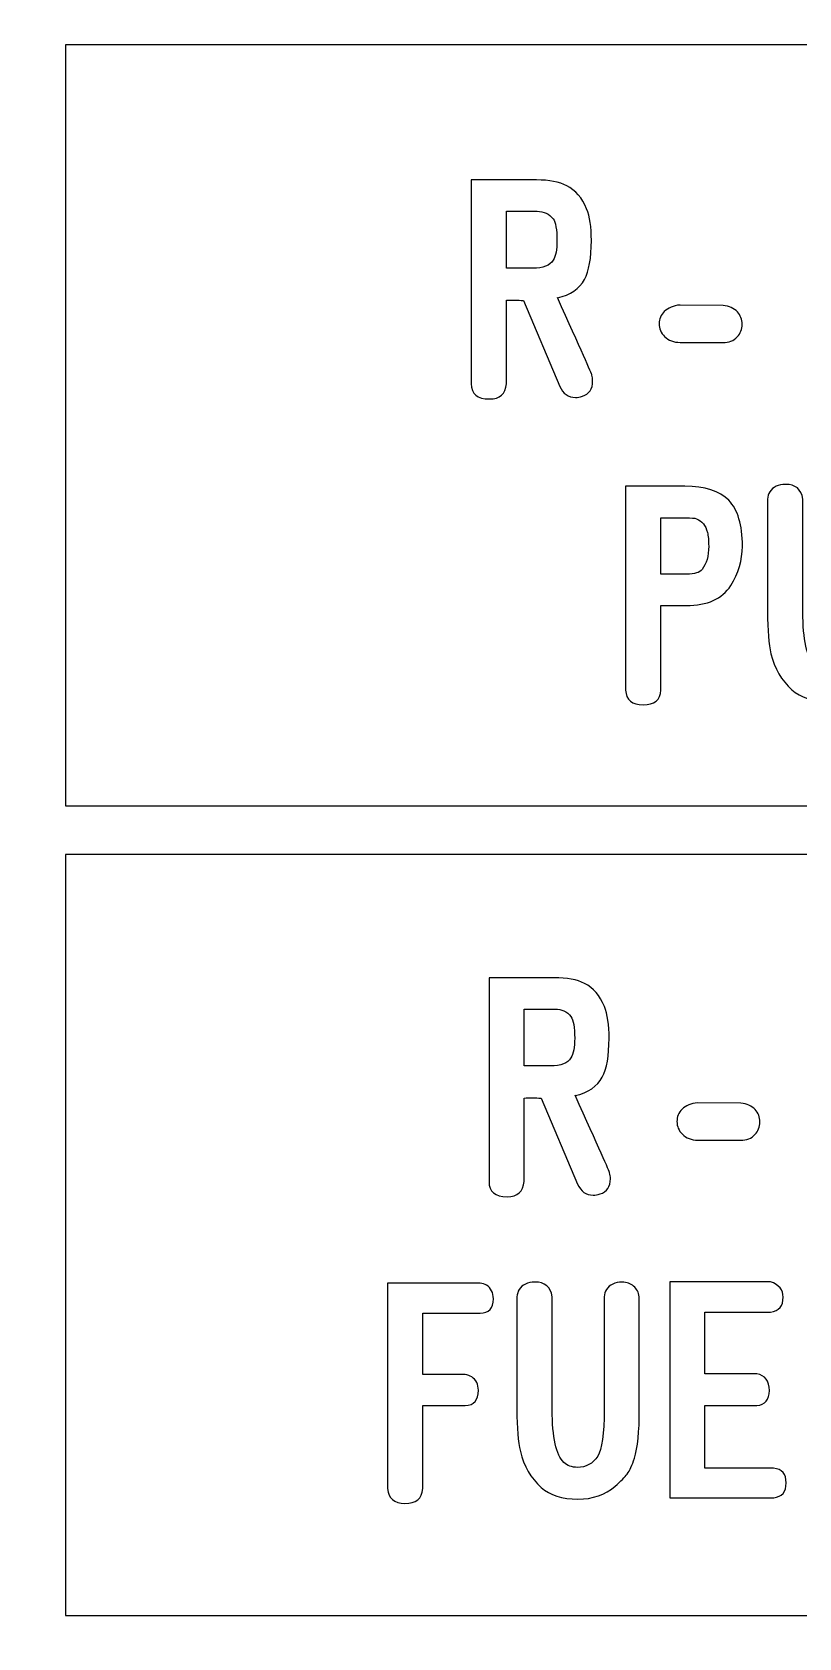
# Model space of a CAD drawing. Extents: x -224 to 225, y -79 to 79.
# Drawn here: x 152.49 to 163.33, y -34.39 to -11.7 of the extents above; entities that cross this region are included whole.
import ezdxf

# ---------------------------------------------------------------- set-up
doc = ezdxf.new("R2010")
doc.units = 0
doc.header["$MEASUREMENT"] = 0
doc.layers.add('PLAN_1', color=7, linetype='CONTINUOUS')

msp = doc.modelspace()

# ---------------------------------------------------------------- linework, layer by layer
at = {"layer": 'PLAN_1', "color": 250}
for points, knots in [([(223.9759, 78.3773), (223.9759, 78.3773), (80.9759, 78.3773), (80.9759, 78.3773), (80.9759, 78.3773), (80.4251, 78.3773), (79.9759, 77.9273), (79.9759, 77.3758), (79.9759, 77.3758), (79.9759, 77.3758), (79.9758, 71.3342), (79.9758, 71.3342), (79.9758, 71.3342), (79.9758, 70.7827), (80.4251, 70.3325), (80.9759, 70.3325), (80.9759, 70.3325), (80.9759, 70.3325), (84.7471, 70.3329), (84.7471, 70.3329), (84.7471, 70.3329), (84.7471, 70.3329), (84.7471, 70.3312), (84.7471, 70.3312), (84.7471, 70.3312), (84.7774, 70.3321), (84.8074, 70.3317), (84.8374, 70.3317), (84.8374, 70.3317), (88.2125, 70.3329), (90.9501, 67.5933), (90.9501, 64.2164), (90.9501, 64.2164), (90.9499, 60.8399), (88.2127, 58.101), (84.8374, 58.101), (84.8374, 58.101), (84.8072, 58.1014), (84.7774, 58.1018), (84.7474, 58.1024), (84.7474, 58.1024), (84.7474, 58.1024), (84.7471, 58.1014), (84.7471, 58.1014), (84.7471, 58.1014), (84.7471, 58.1014), (80.9759, 58.1014), (80.9759, 58.1014), (80.9759, 58.1014), (80.4251, 58.1014), (79.9759, 57.6514), (79.9759, 57.0999), (79.9759, 57.0999), (79.9759, 57.0999), (79.9758, -57.5), (79.9758, -57.5), (79.9758, -57.5), (79.9758, -58.0516), (80.4251, -58.5014), (80.9759, -58.5014), (80.9759, -58.5014), (80.9759, -58.5014), (84.7471, -58.5013), (84.7471, -58.5013), (84.7471, -58.5013), (84.7471, -58.5013), (84.7471, -58.502), (84.7471, -58.502), (84.7471, -58.502), (84.7774, -58.5013), (84.8074, -58.5014), (84.8374, -58.5014), (84.8374, -58.5014), (88.2125, -58.5013), (90.9501, -61.2399), (90.9501, -64.6167), (90.9501, -64.6167), (90.9499, -67.9901), (88.2177, -70.7272), (84.8467, -70.7321), (84.8467, -70.7321), (84.8397, -70.7321), (84.8338, -70.732), (84.8269, -70.7319), (84.8269, -70.7319), (84.8002, -70.7315), (84.7739, -70.7314), (84.7474, -70.7309), (84.7474, -70.7309), (84.7474, -70.7309), (84.7471, -70.7314), (84.7471, -70.7314), (84.7471, -70.7314), (84.7471, -70.7314), (80.9759, -70.7314), (80.9759, -70.7314), (80.9759, -70.7314), (80.4251, -70.7314), (79.9759, -71.181), (79.9759, -71.7325), (79.9759, -71.7325), (79.9759, -71.7325), (79.9758, -77.6209), (79.9758, -77.6209), (79.9758, -77.6209), (79.9758, -77.9033), (80.0791, -78.1466), (80.2822, -78.3424), (80.2822, -78.3424), (80.4854, -78.5379), (80.7318, -78.6325), (81.0136, -78.6218), (81.0136, -78.6218), (81.0136, -78.6218), (224.0136, -78.5346), (224.0136, -78.5346), (224.0136, -78.5346), (224.5508, -78.5142), (224.9758, -78.0725), (224.9758, -77.5342), (224.9758, -77.5342), (224.9758, -77.5342), (224.9758, -71.7378), (224.9758, -71.7378), (224.9758, -71.7378), (224.9758, -71.1866), (224.5266, -70.7368), (223.9758, -70.7368), (223.9758, -70.7368), (223.9758, -70.7368), (220.4778, -70.7365), (220.4778, -70.7365), (220.4778, -70.7365), (220.4778, -70.7365), (220.4778, -70.735), (220.4778, -70.735), (220.4778, -70.735), (220.4481, -70.7357), (220.4179, -70.7368), (220.3879, -70.7368), (220.3879, -70.7368), (217.0127, -70.7365), (214.2753, -67.9983), (214.2753, -64.6215), (214.2753, -64.6215), (214.2753, -61.2481), (217.0057, -58.5128), (220.3752, -58.506), (220.3752, -58.506), (220.381, -58.5058), (220.3857, -58.506), (220.3914, -58.5058), (220.3914, -58.5058), (220.4203, -58.5054), (220.4492, -58.5066), (220.4779, -58.5072), (220.4779, -58.5072), (220.4779, -58.5072), (220.4778, -58.505), (220.4778, -58.505), (220.4778, -58.505), (220.4778, -58.505), (223.9759, -58.505), (223.9759, -58.505), (223.9759, -58.505), (224.5267, -58.505), (224.9758, -58.0556), (224.9758, -57.5041), (224.9758, -57.5041), (224.9758, -57.5041), (224.9758, 57.096), (224.9758, 57.096), (224.9758, 57.096), (224.9758, 57.6478), (224.5266, 58.0971), (223.9758, 58.0971), (223.9758, 58.0971), (223.9758, 58.0971), (220.4778, 58.0973), (220.4778, 58.0973), (220.4778, 58.0973), (220.4778, 58.0973), (220.4778, 58.099), (220.4778, 58.099), (220.4778, 58.099), (220.4481, 58.0981), (220.4179, 58.0971), (220.3879, 58.0971), (220.3879, 58.0971), (217.0127, 58.0973), (214.2753, 60.8356), (214.2753, 64.2126), (214.2753, 64.2126), (214.2753, 67.5856), (217.0053, 70.3207), (220.3743, 70.3279), (220.3743, 70.3279), (220.3808, 70.3282), (220.386, 70.3279), (220.3923, 70.328), (220.3923, 70.328), (220.4209, 70.3288), (220.4495, 70.3274), (220.4779, 70.3268), (220.4779, 70.3268), (220.4779, 70.3268), (220.4778, 70.3291), (220.4778, 70.3291), (220.4778, 70.3291), (220.4778, 70.3291), (223.9759, 70.3291), (223.9759, 70.3291), (223.9759, 70.3291), (224.5267, 70.3291), (224.9758, 70.7785), (224.9758, 71.3299), (224.9758, 71.3299), (224.9758, 71.3299), (224.9758, 77.3759), (224.9758, 77.3759), (224.9758, 77.3759), (224.9758, 77.9276), (224.5265, 78.377), (223.9759, 78.3773)], [0, 0, 0, 0, 0.0175439, 0.0175439, 0.0175439, 0.0175439, 0.0350877, 0.0350877, 0.0350877, 0.0350877, 0.0526316, 0.0526316, 0.0526316, 0.0526316, 0.0701754, 0.0701754, 0.0701754, 0.0701754, 0.0877193, 0.0877193, 0.0877193, 0.0877193, 0.1052632, 0.1052632, 0.1052632, 0.1052632, 0.122807, 0.122807, 0.122807, 0.122807, 0.1403509, 0.1403509, 0.1403509, 0.1403509, 0.1578947, 0.1578947, 0.1578947, 0.1578947, 0.1754386, 0.1754386, 0.1754386, 0.1754386, 0.1929825, 0.1929825, 0.1929825, 0.1929825, 0.2105263, 0.2105263, 0.2105263, 0.2105263, 0.2280702, 0.2280702, 0.2280702, 0.2280702, 0.245614, 0.245614, 0.245614, 0.245614, 0.2631579, 0.2631579, 0.2631579, 0.2631579, 0.2807018, 0.2807018, 0.2807018, 0.2807018, 0.2982456, 0.2982456, 0.2982456, 0.2982456, 0.3157895, 0.3157895, 0.3157895, 0.3157895, 0.3333333, 0.3333333, 0.3333333, 0.3333333, 0.3508772, 0.3508772, 0.3508772, 0.3508772, 0.3684211, 0.3684211, 0.3684211, 0.3684211, 0.3859649, 0.3859649, 0.3859649, 0.3859649, 0.4035088, 0.4035088, 0.4035088, 0.4035088, 0.4210526, 0.4210526, 0.4210526, 0.4210526, 0.4385965, 0.4385965, 0.4385965, 0.4385965, 0.4561404, 0.4561404, 0.4561404, 0.4561404, 0.4736842, 0.4736842, 0.4736842, 0.4736842, 0.4912281, 0.4912281, 0.4912281, 0.4912281, 0.5087719, 0.5087719, 0.5087719, 0.5087719, 0.5263158, 0.5263158, 0.5263158, 0.5263158, 0.5438596, 0.5438596, 0.5438596, 0.5438596, 0.5614035, 0.5614035, 0.5614035, 0.5614035, 0.5789474, 0.5789474, 0.5789474, 0.5789474, 0.5964912, 0.5964912, 0.5964912, 0.5964912, 0.6140351, 0.6140351, 0.6140351, 0.6140351, 0.6315789, 0.6315789, 0.6315789, 0.6315789, 0.6491228, 0.6491228, 0.6491228, 0.6491228, 0.6666667, 0.6666667, 0.6666667, 0.6666667, 0.6842105, 0.6842105, 0.6842105, 0.6842105, 0.7017544, 0.7017544, 0.7017544, 0.7017544, 0.7192982, 0.7192982, 0.7192982, 0.7192982, 0.7368421, 0.7368421, 0.7368421, 0.7368421, 0.754386, 0.754386, 0.754386, 0.754386, 0.7719298, 0.7719298, 0.7719298, 0.7719298, 0.7894737, 0.7894737, 0.7894737, 0.7894737, 0.8070175, 0.8070175, 0.8070175, 0.8070175, 0.8245614, 0.8245614, 0.8245614, 0.8245614, 0.8421053, 0.8421053, 0.8421053, 0.8421053, 0.8596491, 0.8596491, 0.8596491, 0.8596491, 0.877193, 0.877193, 0.877193, 0.877193, 0.8947368, 0.8947368, 0.8947368, 0.8947368, 0.9122807, 0.9122807, 0.9122807, 0.9122807, 0.9298246, 0.9298246, 0.9298246, 0.9298246, 0.9473684, 0.9473684, 0.9473684, 0.9473684, 0.9649123, 0.9649123, 0.9649123, 0.9649123, 1, 1, 1, 1]), ([(101.9357, 69.1187), (101.9357, 69.1187), (203.0161, 69.1187), (203.0161, 69.1187), (203.0161, 69.1187), (203.0161, 69.1187), (203.0161, -69.3472), (203.0161, -69.3472), (203.0161, -69.3472), (203.0161, -69.3472), (101.9357, -69.3472), (101.9357, -69.3472), (101.9357, -69.3472), (101.9357, -69.3472), (101.9357, 69.1187), (101.9357, 69.1187)], [0, 0, 0, 0, 0.2, 0.2, 0.2, 0.2, 0.4, 0.4, 0.4, 0.4, 0.6, 0.6, 0.6, 0.6, 1, 1, 1, 1]), ([(152.9571, -11.878), (152.9571, -11.878), (177.016, -11.878), (177.016, -11.878), (177.016, -11.878), (177.016, -11.878), (177.016, -22.6323), (177.016, -22.6323), (177.016, -22.6323), (177.016, -22.6323), (152.9571, -22.6323), (152.9571, -22.6323), (152.9571, -22.6323), (152.9571, -22.6323), (152.9571, -11.878), (152.9571, -11.878)], [0, 0, 0, 0, 0.2, 0.2, 0.2, 0.2, 0.4, 0.4, 0.4, 0.4, 0.6, 0.6, 0.6, 0.6, 1, 1, 1, 1]), ([(152.9571, -23.3234), (152.9571, -23.3234), (177.016, -23.3234), (177.016, -23.3234), (177.016, -23.3234), (177.016, -23.3234), (177.016, -34.0776), (177.016, -34.0776), (177.016, -34.0776), (177.016, -34.0776), (152.9571, -34.0776), (152.9571, -34.0776), (152.9571, -34.0776), (152.9571, -34.0776), (152.9571, -23.3234), (152.9571, -23.3234)], [0, 0, 0, 0, 0.2, 0.2, 0.2, 0.2, 0.4, 0.4, 0.4, 0.4, 0.6, 0.6, 0.6, 0.6, 1, 1, 1, 1])]:
    msp.add_open_spline(points, degree=3, knots=knots, dxfattribs=at)
at = {"layer": 'PLAN_1', "color": 7}
for points, knots in [([(159.948, -16.7057), (159.948, -16.7057), (159.4317, -15.4915), (159.4317, -15.4915), (159.4317, -15.4915), (159.3491, -15.4878), (159.2696, -15.4871), (159.1933, -15.4897), (159.1933, -15.4897), (159.1933, -15.4897), (159.1934, -16.6682), (159.1934, -16.6682), (159.1934, -16.6682), (159.1801, -16.8125), (159.0999, -16.8845), (158.953, -16.8845), (158.953, -16.8845), (158.7796, -16.8845), (158.6937, -16.8126), (158.6962, -16.6682), (158.6962, -16.6682), (158.6962, -16.6682), (158.6963, -13.7891), (158.6963, -13.7891), (158.6963, -13.7891), (158.6963, -13.7891), (159.618, -13.7891), (159.618, -13.7891), (159.618, -13.7891), (159.7966, -13.7891), (159.9396, -13.8167), (160.0464, -13.8712), (160.0464, -13.8712), (160.1691, -13.9348), (160.2625, -14.0429), (160.3261, -14.1973), (160.3261, -14.1973), (160.3707, -14.3054), (160.3928, -14.4548), (160.3928, -14.6462), (160.3928, -14.6462), (160.3929, -14.8939), (160.3604, -15.0771), (160.2962, -15.1955), (160.2962, -15.1955), (160.2251, -15.3256), (160.0979, -15.4128), (159.9142, -15.4561), (159.9142, -15.4561), (159.9142, -15.4561), (159.9123, -15.4503), (159.9123, -15.4503), (159.9123, -15.4503), (160.2403, -16.1767), (160.403, -16.5418), (160.4005, -16.5455), (160.4005, -16.5455), (160.4076, -16.5728), (160.4113, -16.6009), (160.4113, -16.6295), (160.4113, -16.6295), (160.4114, -16.7426), (160.363, -16.8145), (160.2663, -16.8456), (160.2663, -16.8456), (160.2314, -16.8564), (160.199, -16.8622), (160.1678, -16.8622), (160.1678, -16.8622), (160.0663, -16.8621), (159.993, -16.8101), (159.948, -16.7057)], [0, 0, 0, 0, 0.0526316, 0.0526316, 0.0526316, 0.0526316, 0.1052632, 0.1052632, 0.1052632, 0.1052632, 0.1578947, 0.1578947, 0.1578947, 0.1578947, 0.2105263, 0.2105263, 0.2105263, 0.2105263, 0.2631579, 0.2631579, 0.2631579, 0.2631579, 0.3157895, 0.3157895, 0.3157895, 0.3157895, 0.3684211, 0.3684211, 0.3684211, 0.3684211, 0.4210526, 0.4210526, 0.4210526, 0.4210526, 0.4736842, 0.4736842, 0.4736842, 0.4736842, 0.5263158, 0.5263158, 0.5263158, 0.5263158, 0.5789474, 0.5789474, 0.5789474, 0.5789474, 0.6315789, 0.6315789, 0.6315789, 0.6315789, 0.6842105, 0.6842105, 0.6842105, 0.6842105, 0.7368421, 0.7368421, 0.7368421, 0.7368421, 0.7894737, 0.7894737, 0.7894737, 0.7894737, 0.8421053, 0.8421053, 0.8421053, 0.8421053, 0.8947368, 0.8947368, 0.8947368, 0.8947368, 1, 1, 1, 1]), ([(159.8526, -14.3384), (159.7978, -14.2679), (159.7228, -14.2323), (159.6275, -14.2323), (159.6275, -14.2323), (159.6275, -14.2323), (159.1934, -14.2323), (159.1934, -14.2323), (159.1934, -14.2323), (159.1934, -14.2323), (159.1934, -15.0371), (159.1934, -15.0371), (159.1934, -15.0371), (159.1934, -15.0371), (159.5658, -15.0371), (159.5658, -15.0371), (159.5658, -15.0371), (159.7109, -15.0371), (159.8074, -14.9984), (159.8544, -14.9215), (159.8544, -14.9215), (159.8895, -14.8654), (159.9065, -14.774), (159.9065, -14.6462), (159.9065, -14.6462), (159.9066, -14.4891), (159.8887, -14.3869), (159.8526, -14.3384)], [0, 0, 0, 0, 0.125, 0.125, 0.125, 0.125, 0.25, 0.25, 0.25, 0.25, 0.375, 0.375, 0.375, 0.375, 0.5, 0.5, 0.5, 0.5, 0.625, 0.625, 0.625, 0.625, 0.75, 0.75, 0.75, 0.75, 1, 1, 1, 1]), ([(161.6465, -16.0853), (161.557, -16.084), (161.4843, -16.0561), (161.4284, -16.0015), (161.4284, -16.0015), (161.3776, -15.9504), (161.3521, -15.8903), (161.3521, -15.8209), (161.3521, -15.8209), (161.3522, -15.7542), (161.3763, -15.6969), (161.4246, -15.6492), (161.4246, -15.6492), (161.4768, -15.5958), (161.5511, -15.5653), (161.6464, -15.5565), (161.6464, -15.5565), (161.6464, -15.5565), (162.2555, -15.5621), (162.2555, -15.5621), (162.2555, -15.5621), (162.3414, -15.5698), (162.4086, -15.6003), (162.4582, -15.6538), (162.4582, -15.6538), (162.5021, -15.702), (162.5237, -15.7598), (162.5237, -15.8286), (162.5237, -15.8286), (162.5238, -15.8977), (162.5008, -15.9576), (162.455, -16.0072), (162.455, -16.0072), (162.4043, -16.0605), (162.3374, -16.0866), (162.2554, -16.0853), (162.2554, -16.0853), (162.2554, -16.0853), (161.6465, -16.0853), (161.6465, -16.0853)], [0, 0, 0, 0, 0.0909091, 0.0909091, 0.0909091, 0.0909091, 0.1818182, 0.1818182, 0.1818182, 0.1818182, 0.2727273, 0.2727273, 0.2727273, 0.2727273, 0.3636364, 0.3636364, 0.3636364, 0.3636364, 0.4545455, 0.4545455, 0.4545455, 0.4545455, 0.5454545, 0.5454545, 0.5454545, 0.5454545, 0.6363636, 0.6363636, 0.6363636, 0.6363636, 0.7272727, 0.7272727, 0.7272727, 0.7272727, 0.8181818, 0.8181818, 0.8181818, 0.8181818, 1, 1, 1, 1]), ([(162.3624, -19.5216), (162.2422, -19.7093), (162.033, -19.8027), (161.7368, -19.8027), (161.7368, -19.8027), (161.7368, -19.8027), (161.3752, -19.8027), (161.3752, -19.8027), (161.3752, -19.8027), (161.3752, -19.8027), (161.3752, -20.9972), (161.3752, -20.9972), (161.3752, -20.9972), (161.3688, -21.1365), (161.2848, -21.2057), (161.124, -21.2057), (161.124, -21.2057), (160.9664, -21.2057), (160.8843, -21.1365), (160.8779, -20.9972), (160.8779, -20.9972), (160.8779, -20.9972), (160.8779, -18.1176), (160.8779, -18.1176), (160.8779, -18.1176), (160.8779, -18.1176), (161.7145, -18.1176), (161.7145, -18.1176), (161.7145, -18.1176), (162.0001, -18.1176), (162.2072, -18.1837), (162.3356, -18.316), (162.3356, -18.316), (162.464, -18.4481), (162.5282, -18.6637), (162.5282, -18.9631), (162.5282, -18.9631), (162.5283, -19.1626), (162.4729, -19.3489), (162.3624, -19.5216)], [0, 0, 0, 0, 0.0909091, 0.0909091, 0.0909091, 0.0909091, 0.1818182, 0.1818182, 0.1818182, 0.1818182, 0.2727273, 0.2727273, 0.2727273, 0.2727273, 0.3636364, 0.3636364, 0.3636364, 0.3636364, 0.4545455, 0.4545455, 0.4545455, 0.4545455, 0.5454545, 0.5454545, 0.5454545, 0.5454545, 0.6363636, 0.6363636, 0.6363636, 0.6363636, 0.7272727, 0.7272727, 0.7272727, 0.7272727, 0.8181818, 0.8181818, 0.8181818, 0.8181818, 1, 1, 1, 1]), ([(164.5458, -20.5796), (164.5147, -20.6773), (164.4797, -20.7525), (164.4416, -20.8047), (164.4416, -20.8047), (164.4093, -20.8484), (164.3532, -20.9051), (164.2738, -20.9743), (164.2738, -20.9743), (164.1321, -21.097), (163.9566, -21.1586), (163.7468, -21.1586), (163.7468, -21.1586), (163.5231, -21.1585), (163.3501, -21.1034), (163.2268, -20.9928), (163.2268, -20.9928), (163.0808, -20.8611), (162.9821, -20.6921), (162.9325, -20.4842), (162.9325, -20.4842), (162.9002, -20.3494), (162.8842, -20.1523), (162.8842, -19.8944), (162.8842, -19.8944), (162.8842, -19.8944), (162.8843, -18.298), (162.8843, -18.298), (162.8843, -18.298), (162.8881, -18.2586), (162.8981, -18.2243), (162.9159, -18.1958), (162.9159, -18.1958), (162.9593, -18.1277), (163.0329, -18.0928), (163.1372, -18.0916), (163.1372, -18.0916), (163.279, -18.0902), (163.3609, -18.1589), (163.3832, -18.2981), (163.3832, -18.2981), (163.3832, -18.2981), (163.3834, -19.8923), (163.3834, -19.8923), (163.3834, -19.8923), (163.3834, -20.2871), (163.4378, -20.5363), (163.5472, -20.6394), (163.5472, -20.6394), (163.5955, -20.685), (163.6597, -20.7086), (163.7392, -20.7098), (163.7392, -20.7098), (163.8606, -20.711), (163.9566, -20.6578), (164.0258, -20.5496), (164.0258, -20.5496), (164.087, -20.4556), (164.1174, -20.2363), (164.1174, -19.8923), (164.1174, -19.8923), (164.1174, -19.8923), (164.1174, -18.298), (164.1174, -18.298), (164.1174, -18.298), (164.1214, -18.2586), (164.132, -18.2243), (164.1511, -18.1958), (164.1511, -18.1958), (164.1944, -18.1277), (164.2687, -18.0928), (164.3742, -18.0916), (164.3742, -18.0916), (164.4365, -18.0916), (164.4893, -18.1105), (164.5338, -18.1493), (164.5338, -18.1493), (164.5778, -18.1873), (164.6043, -18.237), (164.6145, -18.2981), (164.6145, -18.2981), (164.6145, -18.2981), (164.6147, -19.8944), (164.6147, -19.8944), (164.6147, -19.8944), (164.6147, -20.2044), (164.5916, -20.4328), (164.5458, -20.5796)], [0, 0, 0, 0, 0.0434783, 0.0434783, 0.0434783, 0.0434783, 0.0869565, 0.0869565, 0.0869565, 0.0869565, 0.1304348, 0.1304348, 0.1304348, 0.1304348, 0.173913, 0.173913, 0.173913, 0.173913, 0.2173913, 0.2173913, 0.2173913, 0.2173913, 0.2608696, 0.2608696, 0.2608696, 0.2608696, 0.3043478, 0.3043478, 0.3043478, 0.3043478, 0.3478261, 0.3478261, 0.3478261, 0.3478261, 0.3913043, 0.3913043, 0.3913043, 0.3913043, 0.4347826, 0.4347826, 0.4347826, 0.4347826, 0.4782609, 0.4782609, 0.4782609, 0.4782609, 0.5217391, 0.5217391, 0.5217391, 0.5217391, 0.5652174, 0.5652174, 0.5652174, 0.5652174, 0.6086957, 0.6086957, 0.6086957, 0.6086957, 0.6521739, 0.6521739, 0.6521739, 0.6521739, 0.6956522, 0.6956522, 0.6956522, 0.6956522, 0.7391304, 0.7391304, 0.7391304, 0.7391304, 0.7826087, 0.7826087, 0.7826087, 0.7826087, 0.826087, 0.826087, 0.826087, 0.826087, 0.8695652, 0.8695652, 0.8695652, 0.8695652, 0.9130435, 0.9130435, 0.9130435, 0.9130435, 1, 1, 1, 1]), ([(162.033, -18.7691), (162.0096, -18.6725), (161.9573, -18.6083), (161.8779, -18.5772), (161.8779, -18.5772), (161.8532, -18.5676), (161.8048, -18.5625), (161.7329, -18.5625), (161.7329, -18.5625), (161.7329, -18.5625), (161.3752, -18.5625), (161.3752, -18.5625), (161.3752, -18.5625), (161.3752, -18.5625), (161.3752, -19.3596), (161.3752, -19.3596), (161.3752, -19.3596), (161.3752, -19.3596), (161.7407, -19.3596), (161.7407, -19.3596), (161.7407, -19.3596), (161.8518, -19.3596), (161.9249, -19.3381), (161.958, -19.2942), (161.958, -19.2942), (162.0203, -19.2134), (162.0514, -19.1035), (162.0514, -18.9631), (162.0514, -18.9631), (162.0515, -18.8847), (162.0451, -18.8199), (162.033, -18.7691)], [0, 0, 0, 0, 0.1111111, 0.1111111, 0.1111111, 0.1111111, 0.2222222, 0.2222222, 0.2222222, 0.2222222, 0.3333333, 0.3333333, 0.3333333, 0.3333333, 0.4444444, 0.4444444, 0.4444444, 0.4444444, 0.5555556, 0.5555556, 0.5555556, 0.5555556, 0.6666667, 0.6666667, 0.6666667, 0.6666667, 0.7777778, 0.7777778, 0.7777778, 0.7777778, 1, 1, 1, 1]), ([(160.1989, -27.9784), (160.1989, -27.9784), (159.6825, -26.7645), (159.6825, -26.7645), (159.6825, -26.7645), (159.6, -26.7606), (159.5204, -26.7599), (159.4441, -26.7626), (159.4441, -26.7626), (159.4441, -26.7626), (159.4442, -27.9409), (159.4442, -27.9409), (159.4442, -27.9409), (159.4309, -28.0854), (159.3507, -28.1573), (159.2038, -28.1573), (159.2038, -28.1573), (159.0305, -28.1572), (158.9445, -28.0854), (158.947, -27.941), (158.947, -27.941), (158.947, -27.941), (158.9471, -25.0621), (158.9471, -25.0621), (158.9471, -25.0621), (158.9471, -25.0621), (159.8689, -25.0621), (159.8689, -25.0621), (159.8689, -25.0621), (160.0475, -25.0621), (160.1904, -25.0895), (160.2972, -25.144), (160.2972, -25.144), (160.4199, -25.2075), (160.5133, -25.3157), (160.5769, -25.4701), (160.5769, -25.4701), (160.6215, -25.5781), (160.6436, -25.7276), (160.6436, -25.919), (160.6436, -25.919), (160.6438, -26.1668), (160.6112, -26.3499), (160.547, -26.4683), (160.547, -26.4683), (160.4759, -26.5985), (160.3487, -26.6856), (160.165, -26.7289), (160.165, -26.7289), (160.165, -26.7289), (160.1631, -26.723), (160.1631, -26.723), (160.1631, -26.723), (160.4912, -27.4497), (160.6538, -27.8145), (160.6513, -27.8183), (160.6513, -27.8183), (160.6584, -27.8458), (160.6621, -27.8737), (160.6621, -27.9023), (160.6621, -27.9023), (160.6622, -28.0153), (160.6138, -28.0873), (160.5171, -28.1185), (160.5171, -28.1185), (160.4822, -28.1291), (160.4498, -28.135), (160.4186, -28.135), (160.4186, -28.135), (160.3169, -28.135), (160.2438, -28.0829), (160.1989, -27.9784)], [0, 0, 0, 0, 0.0526316, 0.0526316, 0.0526316, 0.0526316, 0.1052632, 0.1052632, 0.1052632, 0.1052632, 0.1578947, 0.1578947, 0.1578947, 0.1578947, 0.2105263, 0.2105263, 0.2105263, 0.2105263, 0.2631579, 0.2631579, 0.2631579, 0.2631579, 0.3157895, 0.3157895, 0.3157895, 0.3157895, 0.3684211, 0.3684211, 0.3684211, 0.3684211, 0.4210526, 0.4210526, 0.4210526, 0.4210526, 0.4736842, 0.4736842, 0.4736842, 0.4736842, 0.5263158, 0.5263158, 0.5263158, 0.5263158, 0.5789474, 0.5789474, 0.5789474, 0.5789474, 0.6315789, 0.6315789, 0.6315789, 0.6315789, 0.6842105, 0.6842105, 0.6842105, 0.6842105, 0.7368421, 0.7368421, 0.7368421, 0.7368421, 0.7894737, 0.7894737, 0.7894737, 0.7894737, 0.8421053, 0.8421053, 0.8421053, 0.8421053, 0.8947368, 0.8947368, 0.8947368, 0.8947368, 1, 1, 1, 1]), ([(160.1034, -25.6113), (160.0486, -25.5406), (159.9736, -25.5051), (159.8783, -25.5051), (159.8783, -25.5051), (159.8783, -25.5051), (159.4442, -25.5051), (159.4442, -25.5051), (159.4442, -25.5051), (159.4442, -25.5051), (159.4442, -26.3099), (159.4442, -26.3099), (159.4442, -26.3099), (159.4442, -26.3099), (159.8167, -26.3099), (159.8167, -26.3099), (159.8167, -26.3099), (159.9617, -26.3099), (160.0582, -26.2712), (160.1052, -26.1943), (160.1052, -26.1943), (160.1403, -26.1381), (160.1573, -26.0468), (160.1573, -25.919), (160.1573, -25.919), (160.1574, -25.762), (160.1395, -25.6597), (160.1034, -25.6113)], [0, 0, 0, 0, 0.125, 0.125, 0.125, 0.125, 0.25, 0.25, 0.25, 0.25, 0.375, 0.375, 0.375, 0.375, 0.5, 0.5, 0.5, 0.5, 0.625, 0.625, 0.625, 0.625, 0.75, 0.75, 0.75, 0.75, 1, 1, 1, 1]), ([(161.8973, -27.3581), (161.8076, -27.3567), (161.7351, -27.3289), (161.6792, -27.2743), (161.6792, -27.2743), (161.6284, -27.2233), (161.6029, -27.1631), (161.6029, -27.0937), (161.6029, -27.0937), (161.603, -27.0269), (161.6271, -26.9697), (161.6754, -26.922), (161.6754, -26.922), (161.7276, -26.8687), (161.8019, -26.8382), (161.8972, -26.8293), (161.8972, -26.8293), (161.8972, -26.8293), (162.5063, -26.8348), (162.5063, -26.8348), (162.5063, -26.8348), (162.592, -26.8427), (162.6594, -26.8731), (162.709, -26.9266), (162.709, -26.9266), (162.7529, -26.9747), (162.7745, -27.0326), (162.7745, -27.1014), (162.7745, -27.1014), (162.7746, -27.1706), (162.7516, -27.2303), (162.7058, -27.2799), (162.7058, -27.2799), (162.6551, -27.3333), (162.5882, -27.3595), (162.5062, -27.3581), (162.5062, -27.3581), (162.5062, -27.3581), (161.8973, -27.3581), (161.8973, -27.3581)], [0, 0, 0, 0, 0.0909091, 0.0909091, 0.0909091, 0.0909091, 0.1818182, 0.1818182, 0.1818182, 0.1818182, 0.2727273, 0.2727273, 0.2727273, 0.2727273, 0.3636364, 0.3636364, 0.3636364, 0.3636364, 0.4545455, 0.4545455, 0.4545455, 0.4545455, 0.5454545, 0.5454545, 0.5454545, 0.5454545, 0.6363636, 0.6363636, 0.6363636, 0.6363636, 0.7272727, 0.7272727, 0.7272727, 0.7272727, 0.8181818, 0.8181818, 0.8181818, 0.8181818, 1, 1, 1, 1]), ([(158.0091, -29.8041), (158.0091, -29.8041), (158.0091, -30.6698), (158.0091, -30.6698), (158.0091, -30.6698), (158.0091, -30.6698), (158.6092, -30.6698), (158.6092, -30.6698), (158.6092, -30.6698), (158.6447, -30.6763), (158.6758, -30.6871), (158.7019, -30.7036), (158.7019, -30.7036), (158.7644, -30.743), (158.796, -30.8067), (158.7966, -30.8932), (158.7966, -30.8932), (158.7981, -31.0298), (158.7356, -31.1016), (158.6091, -31.1093), (158.6091, -31.1093), (158.6091, -31.1093), (158.0091, -31.1093), (158.0091, -31.1093), (158.0091, -31.1093), (158.0091, -31.1093), (158.0091, -32.2826), (158.0091, -32.2826), (158.0091, -32.2826), (158.0002, -32.4232), (157.9162, -32.4925), (157.756, -32.4912), (157.756, -32.4912), (157.6043, -32.4899), (157.5234, -32.4206), (157.5119, -32.2827), (157.5119, -32.2827), (157.5119, -32.2827), (157.512, -29.3776), (157.512, -29.3776), (157.512, -29.3776), (157.512, -29.3776), (158.8195, -29.3776), (158.8195, -29.3776), (158.8195, -29.3776), (158.8552, -29.3815), (158.8863, -29.3911), (158.9123, -29.4075), (158.9123, -29.4075), (158.9747, -29.4469), (159.0064, -29.5117), (159.0077, -29.6015), (159.0077, -29.6015), (159.0078, -29.733), (158.9447, -29.8004), (158.8195, -29.8042), (158.8195, -29.8042), (158.8195, -29.8042), (158.0091, -29.8041), (158.0091, -29.8041)], [0, 0, 0, 0, 0.0625, 0.0625, 0.0625, 0.0625, 0.125, 0.125, 0.125, 0.125, 0.1875, 0.1875, 0.1875, 0.1875, 0.25, 0.25, 0.25, 0.25, 0.3125, 0.3125, 0.3125, 0.3125, 0.375, 0.375, 0.375, 0.375, 0.4375, 0.4375, 0.4375, 0.4375, 0.5, 0.5, 0.5, 0.5, 0.5625, 0.5625, 0.5625, 0.5625, 0.625, 0.625, 0.625, 0.625, 0.6875, 0.6875, 0.6875, 0.6875, 0.75, 0.75, 0.75, 0.75, 0.8125, 0.8125, 0.8125, 0.8125, 0.875, 0.875, 0.875, 0.875, 1, 1, 1, 1]), ([(161.0025, -31.8523), (160.9714, -31.9501), (160.9363, -32.0253), (160.8982, -32.0775), (160.8982, -32.0775), (160.8658, -32.1212), (160.8098, -32.1779), (160.7304, -32.2472), (160.7304, -32.2472), (160.5888, -32.3697), (160.4132, -32.4314), (160.2034, -32.4314), (160.2034, -32.4314), (159.9798, -32.4314), (159.8067, -32.3762), (159.6834, -32.2656), (159.6834, -32.2656), (159.5373, -32.1339), (159.4387, -31.9649), (159.3891, -31.757), (159.3891, -31.757), (159.3569, -31.6221), (159.3408, -31.4251), (159.3408, -31.1672), (159.3408, -31.1672), (159.3408, -31.1672), (159.3408, -29.5709), (159.3408, -29.5709), (159.3408, -29.5709), (159.3448, -29.5314), (159.3547, -29.4971), (159.3725, -29.4686), (159.3725, -29.4686), (159.4158, -29.4004), (159.4895, -29.3656), (159.5938, -29.3644), (159.5938, -29.3644), (159.7357, -29.3629), (159.8175, -29.4317), (159.8398, -29.5709), (159.8398, -29.5709), (159.8398, -29.5709), (159.8399, -31.165), (159.8399, -31.165), (159.8399, -31.165), (159.8399, -31.5598), (159.8944, -31.8091), (160.0038, -31.9122), (160.0038, -31.9122), (160.0522, -31.9578), (160.1163, -31.9814), (160.1958, -31.9826), (160.1958, -31.9826), (160.3173, -31.9839), (160.4132, -31.9305), (160.4824, -31.8224), (160.4824, -31.8224), (160.5435, -31.7285), (160.574, -31.5091), (160.574, -31.1651), (160.574, -31.1651), (160.574, -31.1651), (160.5741, -29.5709), (160.5741, -29.5709), (160.5741, -29.5709), (160.5779, -29.5314), (160.5886, -29.4971), (160.6077, -29.4686), (160.6077, -29.4686), (160.6509, -29.4004), (160.7253, -29.3656), (160.8308, -29.3644), (160.8308, -29.3644), (160.8932, -29.3643), (160.9459, -29.3833), (160.9904, -29.4221), (160.9904, -29.4221), (161.0343, -29.4601), (161.0609, -29.5098), (161.0711, -29.5709), (161.0711, -29.5709), (161.0711, -29.5709), (161.0712, -31.1671), (161.0712, -31.1671), (161.0712, -31.1671), (161.0712, -31.4774), (161.0482, -31.7056), (161.0025, -31.8523)], [0, 0, 0, 0, 0.0434783, 0.0434783, 0.0434783, 0.0434783, 0.0869565, 0.0869565, 0.0869565, 0.0869565, 0.1304348, 0.1304348, 0.1304348, 0.1304348, 0.173913, 0.173913, 0.173913, 0.173913, 0.2173913, 0.2173913, 0.2173913, 0.2173913, 0.2608696, 0.2608696, 0.2608696, 0.2608696, 0.3043478, 0.3043478, 0.3043478, 0.3043478, 0.3478261, 0.3478261, 0.3478261, 0.3478261, 0.3913043, 0.3913043, 0.3913043, 0.3913043, 0.4347826, 0.4347826, 0.4347826, 0.4347826, 0.4782609, 0.4782609, 0.4782609, 0.4782609, 0.5217391, 0.5217391, 0.5217391, 0.5217391, 0.5652174, 0.5652174, 0.5652174, 0.5652174, 0.6086957, 0.6086957, 0.6086957, 0.6086957, 0.6521739, 0.6521739, 0.6521739, 0.6521739, 0.6956522, 0.6956522, 0.6956522, 0.6956522, 0.7391304, 0.7391304, 0.7391304, 0.7391304, 0.7826087, 0.7826087, 0.7826087, 0.7826087, 0.826087, 0.826087, 0.826087, 0.826087, 0.8695652, 0.8695652, 0.8695652, 0.8695652, 0.9130435, 0.9130435, 0.9130435, 0.9130435, 1, 1, 1, 1]), ([(161.5008, -32.4111), (161.5008, -32.4111), (161.5008, -29.3585), (161.5008, -29.3585), (161.5008, -29.3585), (161.5008, -29.3585), (162.9274, -29.3585), (162.9274, -29.3585), (162.9274, -29.3585), (163.0456, -29.403), (163.104, -29.4756), (163.104, -29.5748), (163.104, -29.5748), (163.1042, -29.7012), (163.0455, -29.7725), (162.9273, -29.7871), (162.9273, -29.7871), (162.9273, -29.7871), (161.9979, -29.7871), (161.9979, -29.7871), (161.9979, -29.7871), (161.9979, -29.7871), (161.9979, -30.6624), (161.9979, -30.6624), (161.9979, -30.6624), (161.9979, -30.6624), (162.7303, -30.6624), (162.7303, -30.6624), (162.7303, -30.6624), (162.8506, -30.6794), (162.9108, -30.7578), (162.9108, -30.897), (162.9108, -30.897), (162.9109, -31.0246), (162.8504, -31.096), (162.7302, -31.1093), (162.7302, -31.1093), (162.7302, -31.1093), (161.9979, -31.1093), (161.9979, -31.1093), (161.9979, -31.1093), (161.9979, -31.1093), (161.9979, -31.9941), (161.9979, -31.9941), (161.9979, -31.9941), (161.9979, -31.9941), (162.97, -31.9941), (162.97, -31.9941), (162.97, -31.9941), (163.0881, -32.0055), (163.1472, -32.0743), (163.1472, -32.2008), (163.1472, -32.2008), (163.1472, -32.3285), (163.0881, -32.3985), (162.9705, -32.4112), (162.9705, -32.4112), (162.9705, -32.4112), (161.5008, -32.4111), (161.5008, -32.4111)], [0, 0, 0, 0, 0.0625, 0.0625, 0.0625, 0.0625, 0.125, 0.125, 0.125, 0.125, 0.1875, 0.1875, 0.1875, 0.1875, 0.25, 0.25, 0.25, 0.25, 0.3125, 0.3125, 0.3125, 0.3125, 0.375, 0.375, 0.375, 0.375, 0.4375, 0.4375, 0.4375, 0.4375, 0.5, 0.5, 0.5, 0.5, 0.5625, 0.5625, 0.5625, 0.5625, 0.625, 0.625, 0.625, 0.625, 0.6875, 0.6875, 0.6875, 0.6875, 0.75, 0.75, 0.75, 0.75, 0.8125, 0.8125, 0.8125, 0.8125, 0.875, 0.875, 0.875, 0.875, 1, 1, 1, 1])]:
    msp.add_open_spline(points, degree=3, knots=knots, dxfattribs=at)

doc.saveas('drawing.dxf')
